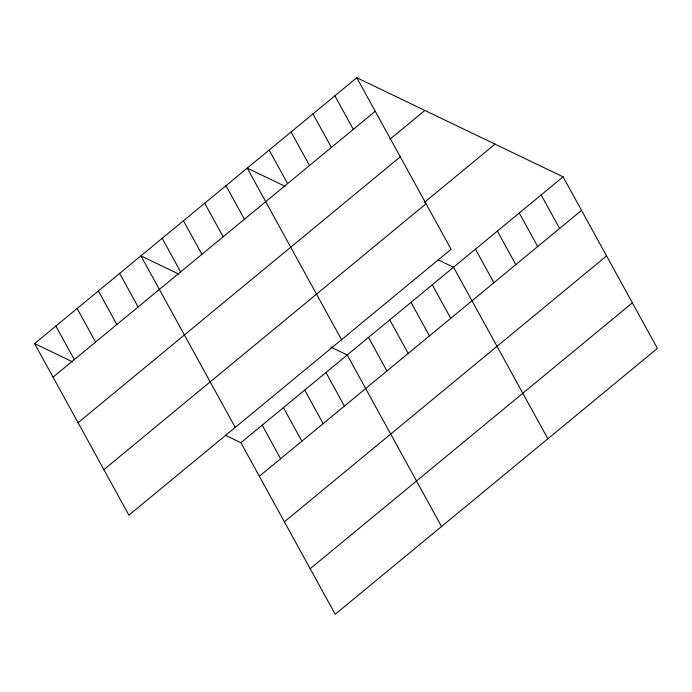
<?xml version="1.0" encoding="UTF-8"?>
<svg xmlns="http://www.w3.org/2000/svg" width="692" height="692" viewBox="0 0 692 692"><rect width="100%" height="100%" fill="white"/><g stroke="black" fill="none" stroke-linecap="round" stroke-linejoin="round"><path stroke-width="1.04" d="M356.787 77.738L451.097 249.284L128.911 515.159L34.6 343.604L356.787 77.738L563.089 176.841L657.4 348.396L335.213 614.262L240.903 442.716L225.341 435.242M53.05 377.157L375.228 111.291M389.977 139.23L424.862 110.443M78.084 422.7L400.261 156.825M424.412 202.393L495.005 144.135M103.878 469.617L426.056 203.751M240.903 442.716L563.089 176.841M259.353 476.269L581.531 210.394M284.386 521.803L606.573 255.936M310.18 568.729L632.367 302.854M285.173 186.356L247.243 168.13L341.554 339.685M437.984 259.76L453.545 267.242L547.856 438.789M178.847 274.093L140.917 255.867L235.228 427.422M330.69 347.029L347.228 354.979L441.539 526.526M34.6 343.604L72.53 361.829M541.179 194.919L559.629 228.472M519.268 212.998L537.719 246.551M497.366 231.076L515.808 264.629M475.456 249.155L493.898 282.717M334.876 95.816L353.318 129.369M432.284 284.784L450.726 318.337M312.966 113.895L331.416 147.448M411.022 302.335L429.464 335.888M291.055 131.973L309.506 165.526M389.752 319.877L408.202 353.43M269.153 150.052L287.595 183.605M368.49 337.428L386.94 370.981M225.973 185.681L244.423 219.234M325.958 372.521L344.408 406.074M204.711 203.223L223.161 236.776M304.696 390.072L323.147 423.625M183.449 220.774L201.891 254.327M283.435 407.623L301.876 441.176M162.188 238.325L180.629 271.878M262.173 425.165L280.615 458.718M119.655 273.418L138.106 306.971M98.394 290.96L116.836 324.522M77.132 308.511L95.574 342.064M55.862 326.062L74.312 359.615"/></g></svg>
